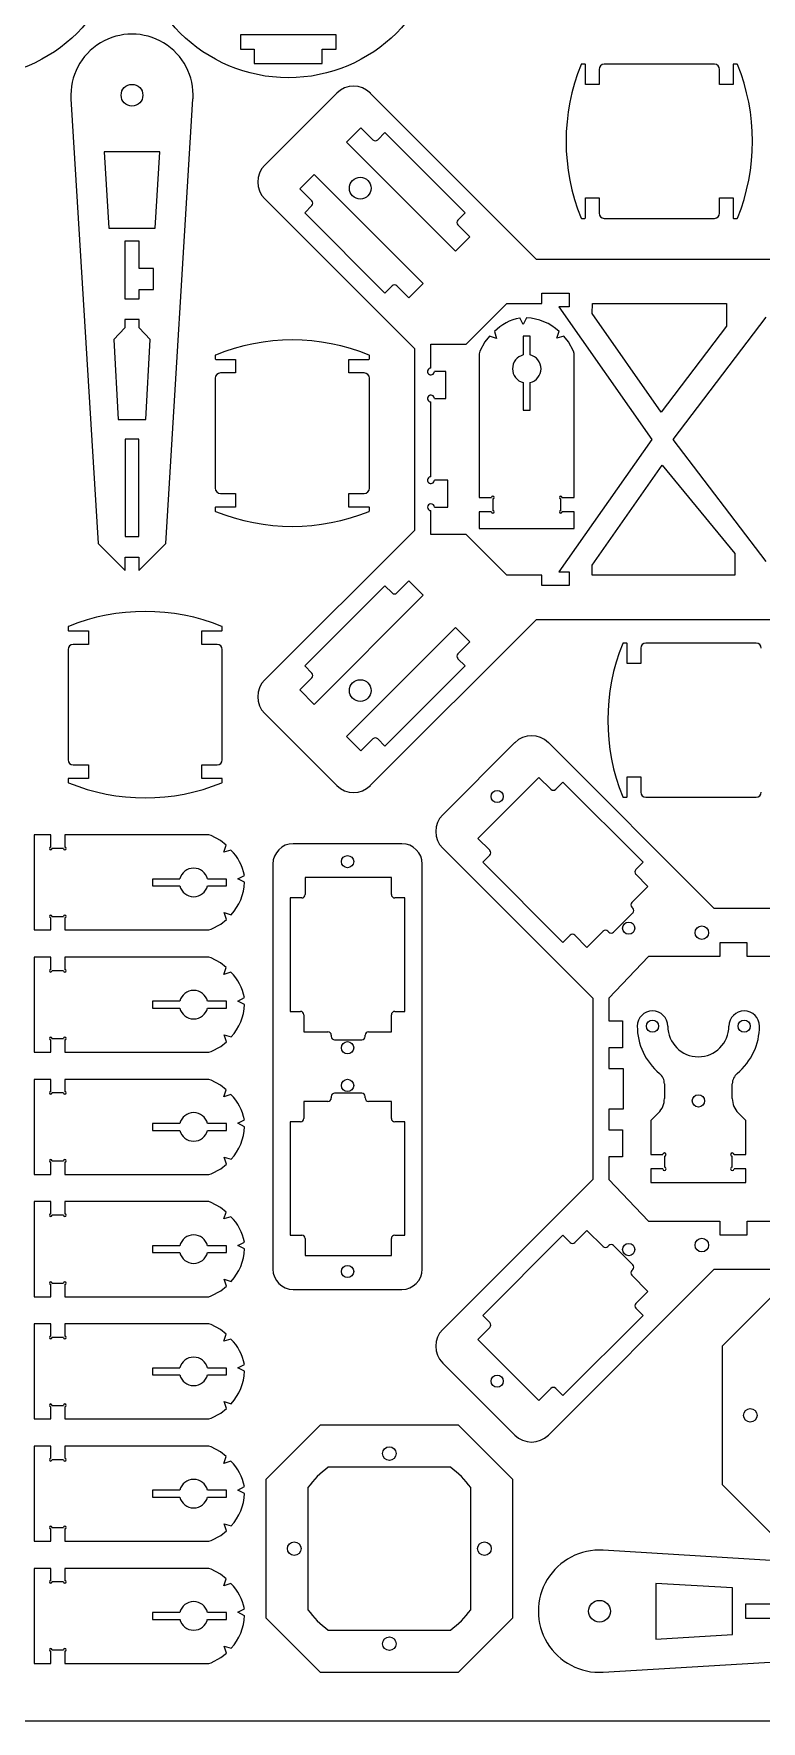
# Model space of a CAD drawing. Header units: millimetres. Extents: x 1579 to 2079, y 30 to 430.
# Drawn here: x 1811.5 to 1918.6, y 30.3 to 278.8 of the extents above; entities that cross this region are included whole.
import ezdxf

# ---------------------------------------------------------------- set-up
doc = ezdxf.new("R2010")
doc.units = ezdxf.units.MM
doc.layers.get('0').update_dxf_attribs({"lineweight": 18})

msp = doc.modelspace()

# ---------------------------------------------------------------- linework, layer by layer
at = {"color": 7, "linetype": 'Continuous', "lineweight": 25}
for p, q in [((1856.05, 278.64), (1841.95, 278.64)), ((1841.95, 278.64), (1841.95, 276.54)), ((1856.05, 276.54), (1856.05, 278.64)), ((1841.95, 276.54), (1844, 276.54)), ((1844, 276.54), (1844, 274.44)), ((1854, 274.44), (1854, 276.54)), ((1854, 276.54), (1856.05, 276.54)), ((1844, 274.44), (1854, 274.44)), ((1892.68, 274.32), (1892.18, 274.32)), ((1892.75, 271.32), (1892.75, 274.25)), ((1894.75, 273.56), (1894.75, 271.32)), ((1911.74, 274.32), (1895.51, 274.32)), ((1912.5, 271.32), (1912.5, 273.56)), ((1914.5, 274.25), (1914.5, 271.32)), ((1915.07, 274.32), (1914.57, 274.32)), ((1894.75, 271.32), (1892.75, 271.32)), ((1914.5, 271.32), (1912.5, 271.32)), ((1817, 269.2), (1820.99, 203.75)), ((1830.99, 203.75), (1834.97, 269.2)), ((1845.53, 259.45), (1856.13, 270.05)), ((1861.08, 270.05), (1885.51, 245.63)), ((1857.57, 262.83), (1859.69, 264.95)), ((1859.69, 264.95), (1861.46, 263.18)), ((1862.17, 263.18), (1863.23, 264.24)), ((1863.23, 264.24), (1875.03, 252.43)), ((1830.09, 261.43), (1821.89, 261.43)), ((1821.89, 261.43), (1822.57, 250.17)), ((1829.41, 250.17), (1830.09, 261.43)), ((1873.62, 246.77), (1857.57, 262.83)), ((1850.71, 255.97), (1852.83, 258.09)), ((1852.48, 254.2), (1850.71, 255.97)), ((1852.83, 258.09), (1868.88, 242.04)), ((1867.61, 232.42), (1845.53, 254.5)), ((1851.42, 252.43), (1852.48, 253.49)), ((1892.75, 254.62), (1894.75, 254.62)), ((1892.75, 251.69), (1892.75, 254.62)), ((1894.75, 254.62), (1894.75, 252.38)), ((1912.5, 254.62), (1914.5, 254.62)), ((1912.5, 252.38), (1912.5, 254.62)), ((1914.5, 254.62), (1914.5, 251.69)), ((1863.23, 240.62), (1851.42, 252.43)), ((1875.03, 252.43), (1873.97, 251.37)), ((1892.18, 251.62), (1892.68, 251.62)), ((1895.51, 251.62), (1911.74, 251.62)), ((1914.57, 251.62), (1915.07, 251.62)), ((1822.57, 250.17), (1829.41, 250.17)), ((1875.74, 248.9), (1873.62, 246.77)), ((1873.97, 250.66), (1875.74, 248.9)), ((1827.04, 248.25), (1824.94, 248.25)), ((1824.94, 248.25), (1824.94, 239.75)), ((1827.04, 244.25), (1827.04, 248.25)), ((1829.14, 244.25), (1827.04, 244.25)), ((1829.14, 241.15), (1829.14, 244.25)), ((1885.51, 245.63), (1924.8, 245.63)), ((1827.04, 239.75), (1827.04, 241.15)), ((1827.04, 241.15), (1829.14, 241.15)), ((1864.29, 241.68), (1863.23, 240.62)), ((1866.76, 239.92), (1864.99, 241.68)), ((1868.88, 242.04), (1866.76, 239.92)), ((1824.94, 239.75), (1827.04, 239.75)), ((1875.19, 233.09), (1881.18, 239.08)), ((1881.18, 239.08), (1886.35, 239.08)), ((1886.35, 240.58), (1890.35, 240.58)), ((1886.35, 239.08), (1886.35, 240.58)), ((1888.85, 238.58), (1902.52, 219.08)), ((1890.35, 238.58), (1888.85, 238.58)), ((1890.35, 240.58), (1890.35, 238.58)), ((1893.73, 237.61), (1893.79, 239.08)), ((1893.79, 239.08), (1913.53, 239.08)), ((1913.53, 239.08), (1913.53, 235.76)), ((1827.04, 236.75), (1824.94, 236.75)), ((1824.94, 236.75), (1824.94, 235.49)), ((1827.04, 235.49), (1827.04, 236.75)), ((1883.58, 236), (1883.07, 236.95)), ((1884.08, 236.96), (1883.58, 236)), ((1903.91, 223.09), (1893.73, 237.61)), ((1905.68, 219.08), (1919.35, 237.08)), ((1824.94, 235.49), (1823.32, 233.76)), ((1823.32, 233.76), (1823.94, 222)), ((1828.66, 233.76), (1827.04, 235.49)), ((1828.04, 222), (1828.66, 233.76)), ((1878.63, 234.26), (1877.95, 233.43)), ((1879.66, 233.94), (1878.63, 234.26)), ((1879.34, 234.97), (1879.66, 233.94)), ((1884.61, 234.28), (1883.6, 234.28)), ((1883.6, 234.28), (1883.6, 231.51)), ((1884.61, 231.51), (1884.61, 234.28)), ((1888.55, 233.96), (1888.86, 234.99)), ((1889.57, 234.28), (1888.55, 233.96)), ((1890.25, 233.46), (1889.57, 234.28)), ((1913.53, 235.76), (1903.91, 223.09)), ((1838.24, 231.43), (1838.24, 230.93)), ((1860.94, 230.93), (1860.94, 231.43)), ((1867.61, 205.73), (1867.61, 232.42)), ((1870.01, 229.58), (1870.01, 233.09)), ((1870.01, 233.09), (1875.19, 233.09)), ((1877.22, 232.04), (1877.11, 231.68)), ((1877.11, 231.68), (1877.11, 210.52)), ((1877.95, 233.43), (1877.22, 232.04)), ((1891, 232.07), (1890.25, 233.46)), ((1891.11, 231.71), (1891, 232.07)), ((1891.11, 210.52), (1891.11, 231.71)), ((1838.31, 230.86), (1841.24, 230.86)), ((1841.24, 228.86), (1839, 228.86)), ((1841.24, 230.86), (1841.24, 228.86)), ((1857.94, 230.86), (1860.87, 230.86)), ((1857.94, 228.86), (1857.94, 230.86)), ((1860.19, 228.86), (1857.94, 228.86)), ((1872.21, 229.08), (1870.51, 229.08)), ((1872.21, 225.08), (1872.21, 229.08)), ((1838.24, 228.1), (1838.24, 211.87)), ((1860.94, 211.87), (1860.94, 228.1)), ((1883.6, 227.43), (1883.6, 223.4)), ((1884.61, 223.4), (1884.61, 227.43)), ((1870.01, 213.58), (1870.01, 224.58)), ((1870.51, 225.08), (1872.21, 225.08)), ((1823.94, 222), (1828.04, 222)), ((1883.6, 223.4), (1884.61, 223.4)), ((1824.99, 219.13), (1824.99, 204.75)), ((1826.99, 219.13), (1824.99, 219.13)), ((1826.99, 204.75), (1826.99, 219.13)), ((1902.52, 219.08), (1888.85, 199.58)), ((1919.35, 201.08), (1905.68, 219.08)), ((1893.73, 200.54), (1904.06, 215.27)), ((1904.06, 215.27), (1914.73, 202.27)), ((1872.48, 213.08), (1870.51, 213.08)), ((1872.48, 209.08), (1872.48, 213.08)), ((1838.24, 209.04), (1838.24, 208.54)), ((1841.24, 209.11), (1838.31, 209.11)), ((1839, 211.11), (1841.24, 211.11)), ((1841.24, 211.11), (1841.24, 209.11)), ((1857.94, 211.11), (1860.19, 211.11)), ((1857.94, 209.11), (1857.94, 211.11)), ((1860.87, 209.11), (1857.94, 209.11)), ((1860.94, 208.54), (1860.94, 209.04)), ((1870.51, 209.08), (1872.48, 209.08)), ((1877.11, 210.52), (1878.91, 210.52)), ((1879.11, 210.32), (1879.11, 208.62)), ((1889.11, 208.62), (1889.11, 210.32)), ((1889.31, 210.52), (1891.11, 210.52)), ((1870.01, 205.06), (1870.01, 208.58)), ((1877.11, 208.42), (1877.11, 205.97)), ((1878.91, 208.42), (1877.11, 208.42)), ((1891.11, 208.42), (1889.31, 208.42)), ((1891.11, 205.97), (1891.11, 208.42)), ((1824.99, 204.75), (1826.99, 204.75)), ((1845.53, 183.66), (1867.61, 205.73)), ((1875.19, 205.06), (1870.01, 205.06)), ((1881.18, 199.08), (1875.19, 205.06)), ((1877.11, 205.97), (1891.11, 205.97)), ((1820.99, 203.75), (1824.99, 199.75)), ((1824.99, 199.75), (1824.99, 201.75)), ((1824.99, 201.75), (1826.99, 201.75)), ((1826.99, 199.75), (1830.99, 203.75)), ((1826.99, 201.75), (1826.99, 199.75)), ((1914.73, 202.27), (1914.76, 199.07)), ((1886.35, 199.08), (1881.18, 199.08)), ((1886.35, 197.58), (1886.35, 199.08)), ((1888.85, 199.58), (1890.35, 199.58)), ((1890.35, 199.58), (1890.35, 197.58)), ((1893.73, 199.07), (1893.73, 200.54)), ((1914.76, 199.07), (1893.73, 199.07)), ((1851.42, 185.72), (1863.23, 197.53)), ((1863.23, 197.53), (1864.29, 196.47)), ((1864.99, 196.47), (1866.76, 198.24)), ((1866.76, 198.24), (1868.88, 196.12)), ((1890.35, 197.58), (1886.35, 197.58)), ((1868.88, 196.12), (1852.83, 180.06)), ((1816.58, 191.46), (1816.58, 190.96)), ((1839.28, 190.96), (1839.28, 191.46)), ((1857.57, 175.33), (1873.62, 191.38)), ((1885.51, 192.52), (1861.08, 168.1)), ((1873.62, 191.38), (1875.74, 189.26)), ((1924.8, 192.52), (1885.51, 192.52)), ((1816.65, 190.89), (1819.58, 190.89)), ((1819.58, 188.89), (1817.34, 188.89)), ((1819.58, 190.89), (1819.58, 188.89)), ((1836.28, 190.89), (1839.21, 190.89)), ((1836.28, 188.89), (1836.28, 190.89)), ((1838.52, 188.89), (1836.28, 188.89)), ((1875.74, 189.26), (1873.97, 187.49)), ((1898.82, 189.08), (1898.32, 189.08)), ((1898.89, 186.08), (1898.89, 189.01)), ((1917.88, 189.08), (1901.65, 189.08)), ((1816.58, 188.13), (1816.58, 171.9)), ((1839.28, 171.9), (1839.28, 188.13)), ((1873.97, 186.78), (1875.03, 185.72)), ((1900.89, 188.32), (1900.89, 186.08)), ((1850.71, 182.19), (1852.48, 183.95)), ((1852.48, 184.66), (1851.42, 185.72)), ((1875.03, 185.72), (1863.23, 173.91)), ((1900.89, 186.08), (1898.89, 186.08)), ((1852.83, 180.06), (1850.71, 182.19)), ((1856.13, 168.1), (1845.53, 178.71)), ((1859.69, 173.21), (1857.57, 175.33)), ((1861.46, 174.97), (1859.69, 173.21)), ((1863.23, 173.91), (1862.17, 174.97)), ((1882.35, 174.42), (1871.74, 163.81)), ((1911.72, 150), (1887.3, 174.42)), ((1816.58, 169.07), (1816.58, 168.57)), ((1819.58, 169.14), (1816.65, 169.14)), ((1817.34, 171.14), (1819.58, 171.14)), ((1819.58, 171.14), (1819.58, 169.14)), ((1836.28, 171.14), (1838.52, 171.14)), ((1836.28, 169.14), (1836.28, 171.14)), ((1839.21, 169.14), (1836.28, 169.14)), ((1839.28, 168.57), (1839.28, 169.07)), ((1885.9, 169.31), (1876.92, 160.33)), ((1887.67, 167.55), (1885.9, 169.31)), ((1898.89, 169.38), (1900.89, 169.38)), ((1898.89, 166.45), (1898.89, 169.38)), ((1900.89, 169.38), (1900.89, 167.14)), ((1889.44, 168.61), (1888.38, 167.55)), ((1901.25, 156.8), (1889.44, 168.61)), ((1898.32, 166.38), (1898.82, 166.38)), ((1901.65, 166.38), (1917.88, 166.38)), ((1811.57, 160.84), (1811.57, 146.84)), ((1814.02, 160.84), (1811.57, 160.84)), ((1814.02, 159.04), (1814.02, 160.84)), ((1816.12, 160.84), (1816.12, 159.04)), ((1837.28, 160.84), (1816.12, 160.84)), ((1837.64, 160.73), (1837.28, 160.84)), ((1839.02, 159.99), (1837.64, 160.73)), ((1839.85, 159.31), (1839.02, 159.99)), ((1839.53, 158.28), (1839.85, 159.31)), ((1865.73, 159.54), (1849.73, 159.54)), ((1876.92, 160.33), (1878.69, 158.57)), ((1815.92, 158.84), (1814.22, 158.84)), ((1840.56, 158.61), (1839.53, 158.28)), ((1846.73, 156.54), (1846.73, 96.91)), ((1868.73, 96.91), (1868.73, 156.54)), ((1871.74, 158.86), (1893.82, 136.79)), ((1878.69, 157.86), (1877.63, 156.8)), ((1877.63, 156.8), (1889.44, 144.99)), ((1900.18, 155.74), (1901.25, 156.8)), ((1829, 154.34), (1829, 153.33)), ((1833.03, 154.34), (1829, 154.34)), ((1839.88, 154.34), (1837.1, 154.34)), ((1839.88, 153.33), (1839.88, 154.34)), ((1841.59, 154.37), (1842.55, 154.87)), ((1842.55, 153.87), (1841.59, 154.37)), ((1864.18, 154.55), (1851.48, 154.55)), ((1851.48, 154.55), (1851.48, 152.05)), ((1864.18, 152.05), (1864.18, 154.55)), ((1901.95, 153.26), (1900.18, 155.03)), ((1829, 153.33), (1833.03, 153.33)), ((1837.1, 153.33), (1839.88, 153.33)), ((1899.58, 150.89), (1901.95, 153.26)), ((1839.55, 149.4), (1840.58, 149.08)), ((1839.88, 148.37), (1839.55, 149.4)), ((1850.98, 151.55), (1849.28, 151.55)), ((1849.28, 151.55), (1849.28, 134.85)), ((1866.18, 151.55), (1864.68, 151.55)), ((1866.18, 134.85), (1866.18, 151.55)), ((1896.9, 146.51), (1899.72, 149.34)), ((1899.72, 150.05), (1899.58, 150.19)), ((1951.01, 150), (1911.72, 150)), ((1811.57, 146.84), (1814.02, 146.84)), ((1814.02, 146.84), (1814.02, 148.64)), ((1814.22, 148.84), (1815.92, 148.84)), ((1816.12, 148.64), (1816.12, 146.84)), ((1816.12, 146.84), (1837.31, 146.84)), ((1837.31, 146.84), (1837.67, 146.95)), ((1837.67, 146.95), (1839.05, 147.69)), ((1839.05, 147.69), (1839.88, 148.37)), ((1892.97, 144.28), (1895.34, 146.65)), ((1896.05, 146.65), (1896.19, 146.51)), ((1889.44, 144.99), (1890.5, 146.05)), ((1891.2, 146.05), (1892.97, 144.28)), ((1916.56, 144.94), (1912.56, 144.94)), ((1912.56, 144.94), (1912.56, 142.94)), ((1916.56, 142.94), (1916.56, 144.94)), ((1811.57, 142.84), (1811.57, 128.84)), ((1814.02, 142.84), (1811.57, 142.84)), ((1814.02, 141.04), (1814.02, 142.84)), ((1816.12, 142.84), (1816.12, 141.04)), ((1837.28, 142.84), (1816.12, 142.84)), ((1837.64, 142.73), (1837.28, 142.84)), ((1839.02, 141.99), (1837.64, 142.73)), ((1839.85, 141.31), (1839.02, 141.99)), ((1902.04, 142.94), (1896.22, 136.79)), ((1912.56, 142.94), (1902.04, 142.94)), ((1929.69, 142.94), (1916.56, 142.94)), ((1815.92, 140.84), (1814.22, 140.84)), ((1839.53, 140.28), (1839.85, 141.31)), ((1840.56, 140.61), (1839.53, 140.28)), ((1841.59, 136.37), (1842.55, 136.87)), ((1893.82, 136.79), (1893.82, 110.1)), ((1896.22, 136.79), (1896.22, 133.46)), ((1829, 136.34), (1829, 135.33)), ((1833.03, 136.34), (1829, 136.34)), ((1829, 135.33), (1833.03, 135.33)), ((1839.88, 136.34), (1837.1, 136.34)), ((1837.1, 135.33), (1839.88, 135.33)), ((1839.88, 135.33), (1839.88, 136.34)), ((1842.55, 135.87), (1841.59, 136.37)), ((1849.28, 134.85), (1850.78, 134.85)), ((1851.28, 134.35), (1851.28, 131.85)), ((1864.18, 131.85), (1864.18, 134.35)), ((1864.68, 134.85), (1866.18, 134.85)), ((1851.28, 131.85), (1854.83, 131.85)), ((1860.83, 131.85), (1864.18, 131.85)), ((1896.22, 133.46), (1898.22, 133.46)), ((1898.22, 133.46), (1898.22, 129.46)), ((1814.02, 128.84), (1814.02, 130.64)), ((1814.22, 130.84), (1815.92, 130.84)), ((1816.12, 130.64), (1816.12, 128.84)), ((1837.67, 128.95), (1839.05, 129.69)), ((1839.05, 129.69), (1839.88, 130.37)), ((1839.55, 131.4), (1840.58, 131.08)), ((1839.88, 130.37), (1839.55, 131.4)), ((1855.33, 131.35), (1855.33, 131.15)), ((1855.83, 130.65), (1859.83, 130.65)), ((1860.33, 131.15), (1860.33, 131.35)), ((1898.22, 129.46), (1896.22, 129.46)), ((1896.22, 129.46), (1896.22, 126.46)), ((1811.57, 128.84), (1814.02, 128.84)), ((1816.12, 128.84), (1837.31, 128.84)), ((1837.31, 128.84), (1837.67, 128.95)), ((1811.57, 124.84), (1811.57, 110.84)), ((1814.02, 124.84), (1811.57, 124.84)), ((1814.02, 123.04), (1814.02, 124.84)), ((1816.12, 124.84), (1816.12, 123.04)), ((1837.28, 124.84), (1816.12, 124.84)), ((1837.64, 124.73), (1837.28, 124.84)), ((1839.02, 123.99), (1837.64, 124.73)), ((1896.22, 126.46), (1898.29, 126.46)), ((1898.29, 126.46), (1898.29, 120.43)), ((1815.92, 122.84), (1814.22, 122.84)), ((1839.85, 123.31), (1839.02, 123.99)), ((1839.53, 122.28), (1839.85, 123.31)), ((1840.56, 122.61), (1839.53, 122.28)), ((1855.33, 122.3), (1855.33, 122.1)), ((1859.83, 122.8), (1855.83, 122.8)), ((1860.33, 122.1), (1860.33, 122.3)), ((1904.38, 124.18), (1904.38, 122.01)), ((1914.38, 122.01), (1914.38, 124.18)), ((1854.83, 121.6), (1851.28, 121.6)), ((1851.28, 121.6), (1851.28, 119.1)), ((1864.18, 121.6), (1860.83, 121.6)), ((1864.18, 119.1), (1864.18, 121.6)), ((1898.29, 120.43), (1896.22, 120.43)), ((1896.22, 120.43), (1896.22, 117.43)), ((1903.5, 119.89), (1902.38, 118.77)), ((1916.38, 118.77), (1915.26, 119.89)), ((1829, 118.34), (1829, 117.33)), ((1833.03, 118.34), (1829, 118.34)), ((1829, 117.33), (1833.03, 117.33)), ((1839.88, 118.34), (1837.1, 118.34)), ((1837.1, 117.33), (1839.88, 117.33)), ((1839.88, 117.33), (1839.88, 118.34)), ((1841.59, 118.37), (1842.55, 118.87)), ((1842.55, 117.87), (1841.59, 118.37)), ((1850.78, 118.6), (1849.28, 118.6)), ((1849.28, 118.6), (1849.28, 101.9)), ((1866.18, 118.6), (1864.68, 118.6)), ((1866.18, 101.9), (1866.18, 118.6)), ((1896.22, 117.43), (1898.22, 117.43)), ((1898.22, 117.43), (1898.22, 113.43)), ((1902.38, 118.77), (1902.38, 113.77)), ((1916.38, 113.77), (1916.38, 118.77)), ((1814.02, 110.84), (1814.02, 112.64)), ((1814.22, 112.84), (1815.92, 112.84)), ((1816.12, 112.64), (1816.12, 110.84)), ((1839.05, 111.69), (1839.88, 112.37)), ((1839.55, 113.4), (1840.58, 113.08)), ((1839.88, 112.37), (1839.55, 113.4)), ((1896.22, 113.43), (1896.22, 110.1)), ((1898.22, 113.43), (1896.22, 113.43)), ((1902.38, 113.77), (1904.13, 113.77)), ((1904.38, 113.52), (1904.38, 111.92)), ((1914.38, 111.92), (1914.38, 113.52)), ((1914.63, 113.77), (1916.38, 113.77)), ((1811.57, 110.84), (1814.02, 110.84)), ((1816.12, 110.84), (1837.31, 110.84)), ((1837.31, 110.84), (1837.67, 110.95)), ((1837.67, 110.95), (1839.05, 111.69)), ((1893.82, 110.1), (1871.74, 88.02)), ((1896.22, 110.1), (1902.04, 103.94)), ((1902.38, 111.67), (1902.38, 109.67)), ((1904.13, 111.67), (1902.38, 111.67)), ((1902.38, 109.67), (1916.38, 109.67)), ((1916.38, 111.67), (1914.63, 111.67)), ((1916.38, 109.67), (1916.38, 111.67)), ((1811.57, 106.84), (1811.57, 92.84)), ((1814.02, 106.84), (1811.57, 106.84)), ((1814.02, 105.04), (1814.02, 106.84)), ((1815.92, 104.84), (1814.22, 104.84)), ((1816.12, 106.84), (1816.12, 105.04)), ((1837.28, 106.84), (1816.12, 106.84)), ((1837.64, 106.73), (1837.28, 106.84)), ((1839.02, 105.99), (1837.64, 106.73)), ((1839.85, 105.31), (1839.02, 105.99)), ((1839.53, 104.28), (1839.85, 105.31)), ((1840.56, 104.61), (1839.53, 104.28)), ((1849.28, 101.9), (1850.98, 101.9)), ((1864.68, 101.9), (1866.18, 101.9)), ((1889.44, 101.9), (1877.63, 90.09)), ((1890.5, 100.84), (1889.44, 101.9)), ((1892.97, 102.6), (1891.2, 100.84)), ((1895.34, 100.23), (1892.97, 102.6)), ((1902.04, 103.94), (1912.56, 103.94)), ((1912.56, 103.94), (1912.56, 101.94)), ((1912.56, 101.94), (1916.56, 101.94)), ((1916.56, 101.94), (1916.56, 103.94)), ((1916.56, 103.94), (1929.69, 103.94)), ((1829, 100.34), (1829, 99.33)), ((1833.03, 100.34), (1829, 100.34)), ((1839.88, 100.34), (1837.1, 100.34)), ((1839.88, 99.33), (1839.88, 100.34)), ((1841.59, 100.37), (1842.55, 100.87)), ((1842.55, 99.87), (1841.59, 100.37)), ((1851.48, 101.4), (1851.48, 98.9)), ((1864.18, 98.9), (1864.18, 101.4)), ((1896.19, 100.38), (1896.05, 100.23)), ((1899.72, 97.55), (1896.9, 100.38)), ((1829, 99.33), (1833.03, 99.33)), ((1837.1, 99.33), (1839.88, 99.33)), ((1851.48, 98.9), (1864.18, 98.9)), ((1814.02, 92.84), (1814.02, 94.64)), ((1814.22, 94.84), (1815.92, 94.84)), ((1816.12, 94.64), (1816.12, 92.84)), ((1839.55, 95.4), (1840.58, 95.08)), ((1839.88, 94.37), (1839.55, 95.4)), ((1887.3, 72.47), (1911.72, 96.89)), ((1899.58, 96.7), (1899.72, 96.84)), ((1901.95, 93.62), (1899.58, 95.99)), ((1911.72, 96.89), (1951.01, 96.89)), ((1811.57, 92.84), (1814.02, 92.84)), ((1816.12, 92.84), (1837.31, 92.84)), ((1837.31, 92.84), (1837.67, 92.95)), ((1837.67, 92.95), (1839.05, 93.69)), ((1839.05, 93.69), (1839.88, 94.37)), ((1849.73, 93.91), (1865.73, 93.91)), ((1900.18, 91.86), (1901.95, 93.62)), ((1920.86, 93.54), (1912.86, 85.54)), ((1877.63, 90.09), (1878.69, 89.03)), ((1889.44, 78.28), (1901.25, 90.09)), ((1901.25, 90.09), (1900.18, 91.15)), ((1811.57, 88.84), (1811.57, 74.84)), ((1814.02, 88.84), (1811.57, 88.84)), ((1814.02, 87.04), (1814.02, 88.84)), ((1816.12, 88.84), (1816.12, 87.04)), ((1837.28, 88.84), (1816.12, 88.84)), ((1837.64, 88.73), (1837.28, 88.84)), ((1839.02, 87.99), (1837.64, 88.73)), ((1839.85, 87.31), (1839.02, 87.99)), ((1839.53, 86.28), (1839.85, 87.31)), ((1878.69, 88.32), (1876.92, 86.55)), ((1815.92, 86.84), (1814.22, 86.84)), ((1840.56, 86.61), (1839.53, 86.28)), ((1876.92, 86.55), (1885.9, 77.57)), ((1912.86, 85.54), (1912.86, 65.19)), ((1829, 82.34), (1829, 81.33)), ((1833.03, 82.34), (1829, 82.34)), ((1839.88, 82.34), (1837.1, 82.34)), ((1839.88, 81.33), (1839.88, 82.34)), ((1841.59, 82.37), (1842.55, 82.87)), ((1842.55, 81.87), (1841.59, 82.37)), ((1871.74, 83.07), (1882.35, 72.47)), ((1829, 81.33), (1833.03, 81.33)), ((1837.1, 81.33), (1839.88, 81.33)), ((1839.55, 77.4), (1840.58, 77.08)), ((1839.88, 76.37), (1839.55, 77.4)), ((1885.9, 77.57), (1887.67, 79.34)), ((1888.38, 79.34), (1889.44, 78.28)), ((1811.57, 74.84), (1814.02, 74.84)), ((1814.02, 74.84), (1814.02, 76.64)), ((1814.22, 76.84), (1815.92, 76.84)), ((1816.12, 76.64), (1816.12, 74.84)), ((1816.12, 74.84), (1837.31, 74.84)), ((1837.31, 74.84), (1837.67, 74.95)), ((1837.67, 74.95), (1839.05, 75.69)), ((1839.05, 75.69), (1839.88, 76.37)), ((1853.7, 73.91), (1845.7, 65.91)), ((1874.05, 73.91), (1853.7, 73.91)), ((1882.05, 65.91), (1874.05, 73.91)), ((1811.57, 70.84), (1811.57, 56.84)), ((1814.02, 70.84), (1811.57, 70.84)), ((1814.02, 69.04), (1814.02, 70.84)), ((1816.12, 70.84), (1816.12, 69.04)), ((1837.28, 70.84), (1816.12, 70.84)), ((1837.64, 70.73), (1837.28, 70.84)), ((1839.02, 69.99), (1837.64, 70.73)), ((1839.85, 69.31), (1839.02, 69.99)), ((1815.92, 68.84), (1814.22, 68.84)), ((1839.53, 68.28), (1839.85, 69.31)), ((1840.56, 68.61), (1839.53, 68.28)), ((1872.88, 67.74), (1854.88, 67.74)), ((1841.59, 64.37), (1842.55, 64.87)), ((1845.7, 65.91), (1845.7, 45.56)), ((1851.88, 64.74), (1851.88, 46.74)), ((1875.88, 46.74), (1875.88, 64.74)), ((1882.05, 45.56), (1882.05, 65.91)), ((1912.86, 65.19), (1920.86, 57.19)), ((1829, 64.34), (1829, 63.33)), ((1833.03, 64.34), (1829, 64.34)), ((1829, 63.33), (1833.03, 63.33)), ((1839.88, 64.34), (1837.1, 64.34)), ((1837.1, 63.33), (1839.88, 63.33)), ((1839.88, 63.33), (1839.88, 64.34)), ((1842.55, 63.87), (1841.59, 64.37)), ((1814.02, 56.84), (1814.02, 58.64)), ((1814.22, 58.84), (1815.92, 58.84)), ((1816.12, 58.64), (1816.12, 56.84)), ((1837.67, 56.95), (1839.05, 57.69)), ((1839.05, 57.69), (1839.88, 58.37)), ((1839.55, 59.4), (1840.58, 59.08)), ((1839.88, 58.37), (1839.55, 59.4)), ((1811.57, 56.84), (1814.02, 56.84)), ((1816.12, 56.84), (1837.31, 56.84)), ((1837.31, 56.84), (1837.67, 56.95)), ((1960.82, 51.53), (1895.36, 55.51)), ((1811.57, 52.84), (1811.57, 38.84)), ((1814.02, 52.84), (1811.57, 52.84)), ((1814.02, 51.04), (1814.02, 52.84)), ((1816.12, 52.84), (1816.12, 51.04)), ((1837.28, 52.84), (1816.12, 52.84)), ((1837.64, 52.73), (1837.28, 52.84)), ((1839.02, 51.99), (1837.64, 52.73)), ((1815.92, 50.84), (1814.22, 50.84)), ((1839.85, 51.31), (1839.02, 51.99)), ((1839.53, 50.28), (1839.85, 51.31)), ((1840.56, 50.61), (1839.53, 50.28)), ((1914.4, 49.95), (1903.13, 50.63)), ((1903.13, 50.63), (1903.13, 42.43)), ((1914.4, 43.11), (1914.4, 49.95)), ((1920.32, 47.58), (1916.32, 47.58)), ((1916.32, 47.58), (1916.32, 45.48)), ((1829, 46.34), (1829, 45.33)), ((1833.03, 46.34), (1829, 46.34)), ((1829, 45.33), (1833.03, 45.33)), ((1839.88, 46.34), (1837.1, 46.34)), ((1837.1, 45.33), (1839.88, 45.33)), ((1839.88, 45.33), (1839.88, 46.34)), ((1841.59, 46.37), (1842.55, 46.87)), ((1842.55, 45.87), (1841.59, 46.37)), ((1845.7, 45.56), (1853.7, 37.56)), ((1874.05, 37.56), (1882.05, 45.56)), ((1916.32, 45.48), (1924.82, 45.48)), ((1854.88, 43.74), (1872.88, 43.74)), ((1903.13, 42.43), (1914.4, 43.11)), ((1814.02, 38.84), (1814.02, 40.64)), ((1814.22, 40.84), (1815.92, 40.84)), ((1816.12, 40.64), (1816.12, 38.84)), ((1839.05, 39.69), (1839.88, 40.37)), ((1839.55, 41.4), (1840.58, 41.08)), ((1839.88, 40.37), (1839.55, 41.4)), ((1895.36, 37.55), (1960.82, 41.53)), ((1811.57, 38.84), (1814.02, 38.84)), ((1816.12, 38.84), (1837.31, 38.84)), ((1837.31, 38.84), (1837.67, 38.95)), ((1837.67, 38.95), (1839.05, 39.69)), ((1853.7, 37.56), (1874.05, 37.56))]:
    msp.add_line(p, q, dxfattribs=at)
msp.add_line((2078.98, 30.33), (1578.98, 30.33))
for centre, radius in [((1802, 294.82), 22.5), ((1849, 294.82), 22.5), ((1825.99, 269.75), 1.6), ((1859.6, 256.06), 1.6), ((1859.6, 182.09), 1.6), ((1879.75, 166.49), 0.9), ((1857.73, 156.9), 0.9), ((1899.12, 147.11), 0.9), ((1909.89, 146.44), 1), ((1902.63, 132.67), 0.9), ((1916.13, 132.67), 0.9), ((1857.73, 129.5), 0.9), ((1857.73, 123.95), 0.9), ((1909.38, 121.67), 0.9), ((1899.12, 99.78), 0.9), ((1909.89, 100.44), 1), ((1857.73, 96.55), 0.9), ((1879.75, 80.4), 0.9), ((1917.03, 75.37), 1), ((1863.88, 69.74), 1), ((1849.88, 55.74), 1), ((1877.88, 55.74), 1), ((1894.82, 46.53), 1.6), ((1863.88, 41.74), 1)]:
    msp.add_circle(centre, radius, dxfattribs=at)
for centre, radius, start, end in [((1825.99, 269.75), 9, 356.5174, 183.4826), ((1919.9, 262.97), 30, 157.8595, 202.1405), ((1892.18, 274.25), 0.07, 90, 157.8595), ((1892.68, 274.25), 0.07, 0, 90), ((1895.51, 273.56), 0.758, 90, 180), ((1911.74, 273.56), 0.758, 0, 90), ((1914.57, 274.25), 0.07, 90, 180), ((1915.07, 274.25), 0.07, 22.1405, 90), ((1887.35, 262.97), 30, 337.8595, 22.1405), ((1858.61, 267.58), 3.5, 45, 135), ((1861.81, 263.53), 0.5, 225, 315), ((1848, 256.97), 3.5, 135, 225), ((1852.12, 253.85), 0.5, 315, 45), ((1874.33, 251.02), 0.5, 135, 225), ((1892.18, 251.69), 0.07, 202.1405, 270), ((1892.68, 251.69), 0.07, 270, 0), ((1895.51, 252.38), 0.758, 180, 270), ((1911.74, 252.38), 0.758, 270, 0), ((1914.57, 251.69), 0.07, 180, 270), ((1915.07, 251.69), 0.07, 270, 337.8595), ((1864.64, 241.33), 0.5, 45, 135), ((1884.47, 229.82), 7.26, 101.0523, 134.9221), ((1883.89, 229.69), 7.26, 46.7723, 88.53), ((1849.59, 203.71), 30, 67.8595, 112.1405), ((1838.31, 231.43), 0.07, 112.1405, 180), ((1860.87, 231.43), 0.07, 0, 67.8595), ((1884.11, 229.47), 2.1, 103.9453, 256.0547), ((1884.11, 229.47), 2.1, 283.9453, 76.0547), ((1838.31, 230.93), 0.07, 180, 270), ((1839, 228.1), 0.758, 90, 180), ((1860.19, 228.1), 0.758, 360, 90), ((1860.87, 230.93), 0.07, 270, 0), ((1870.01, 229.08), 0.5, 90, 0.0002), ((1870.01, 225.08), 0.5, 359.9998, 270), ((1839, 211.87), 0.758, 180, 270), ((1860.19, 211.87), 0.758, 270, 0), ((1870.01, 213.08), 0.5, 90.0001, 0.0004), ((1838.31, 209.04), 0.07, 90, 180), ((1860.87, 209.04), 0.07, 0, 90), ((1870.01, 209.08), 0.5, 0, 270), ((1879.11, 210.52), 0.2, 270, 180), ((1889.11, 210.52), 0.2, 0, 270), ((1838.31, 208.54), 0.07, 180, 247.8595), ((1849.59, 236.26), 30, 247.8595, 292.1405), ((1860.87, 208.54), 0.07, 292.1405, 360), ((1879.11, 208.42), 0.2, 180, 90), ((1889.11, 208.42), 0.2, 90, 0), ((1864.64, 196.82), 0.5, 225, 315), ((1816.65, 191.46), 0.07, 112.1405, 180), ((1827.93, 163.74), 30, 67.8595, 112.1405), ((1839.21, 191.46), 0.07, 0, 67.8595), ((1816.65, 190.96), 0.07, 180, 270), ((1817.34, 188.13), 0.758, 90, 180), ((1838.52, 188.13), 0.758, 0, 90), ((1839.21, 190.96), 0.07, 270, 360), ((1926.04, 177.73), 30, 157.8595, 202.1405), ((1898.32, 189.01), 0.07, 90, 157.8595), ((1898.82, 189.01), 0.07, 0, 90), ((1901.65, 188.32), 0.758, 90, 180), ((1917.88, 188.32), 0.758, 0, 90), ((1874.33, 187.14), 0.5, 135, 225), ((1852.12, 184.31), 0.5, 315, 45), ((1848, 181.18), 3.5, 135, 225), ((1861.81, 174.62), 0.5, 45, 135), ((1884.82, 171.94), 3.5, 45, 135), ((1817.34, 171.9), 0.758, 180, 270), ((1838.52, 171.9), 0.758, 270, 0), ((1816.65, 169.07), 0.07, 90, 180), ((1839.21, 169.07), 0.07, 0, 90), ((1816.65, 168.57), 0.07, 180, 247.8595), ((1827.93, 196.3), 30, 247.8595, 292.1405), ((1839.21, 168.57), 0.07, 292.1405, 360), ((1858.61, 170.57), 3.5, 225, 315), ((1888.02, 167.9), 0.5, 225, 315), ((1901.65, 167.14), 0.758, 180, 270), ((1917.88, 167.14), 0.758, 270, 0), ((1898.32, 166.45), 0.07, 202.1405, 270), ((1898.82, 166.45), 0.07, 270, 0), ((1874.21, 161.34), 3.5, 135, 225), ((1814.02, 158.84), 0.2, 90, 0), ((1816.12, 158.84), 0.2, 180, 90), ((1849.73, 156.54), 3, 90, 180), ((1865.73, 156.54), 3, 0, 90), ((1835.42, 153.48), 7.26, 11.0523, 44.9221), ((1878.33, 158.21), 0.5, 315, 45), ((1835.07, 153.84), 2.1, 13.9453, 166.0547), ((1900.54, 155.38), 0.5, 135, 225), ((1835.07, 153.84), 2.1, 193.9453, 346.0547), ((1835.29, 154.06), 7.26, 316.7723, 358.53), ((1850.98, 152.05), 0.5, 270, 0), ((1864.68, 152.05), 0.5, 180, 270), ((1899.94, 150.54), 0.5, 135, 225), ((1899.37, 149.69), 0.5, 315, 45), ((1814.02, 148.84), 0.2, 0, 270), ((1816.12, 148.84), 0.2, 270, 180), ((1895.69, 146.3), 0.5, 45, 135), ((1890.85, 145.7), 0.5, 45, 135), ((1896.54, 146.86), 0.5, 225, 315), ((1814.02, 140.84), 0.2, 90, 0), ((1816.12, 140.84), 0.2, 180, 90), ((1835.42, 135.48), 7.26, 11.0523, 44.9221), ((1835.07, 135.84), 2.1, 13.9453, 166.0547), ((1835.07, 135.84), 2.1, 193.9453, 346.0547), ((1835.29, 136.06), 7.26, 316.7723, 358.53), ((1850.78, 134.35), 0.5, 0, 90), ((1864.68, 134.35), 0.5, 90, 180), ((1902.63, 132.67), 2.25, 0, 180), ((1916.13, 132.67), 2.25, 0, 180), ((1854.83, 131.35), 0.5, 0, 90), ((1860.83, 131.35), 0.5, 90, 180), ((1909.38, 132.67), 9, 180, 230.4788), ((1909.38, 132.67), 4.5, 180, 0), ((1909.38, 132.67), 9, 309.5212, 0), ((1814.02, 130.84), 0.2, 0, 270), ((1816.12, 130.84), 0.2, 270, 180), ((1855.83, 131.15), 0.5, 180, 270), ((1859.83, 131.15), 0.5, 270, 360), ((1902.38, 124.18), 2, 360, 50.4788), ((1916.38, 124.18), 2, 129.5212, 180), ((1814.02, 122.84), 0.2, 90, 0), ((1816.12, 122.84), 0.2, 180, 90), ((1835.42, 117.48), 7.26, 11.0523, 44.9221), ((1854.83, 122.1), 0.5, 270, 0), ((1855.83, 122.3), 0.5, 90, 180), ((1859.83, 122.3), 0.5, 360, 90), ((1860.83, 122.1), 0.5, 180, 270), ((1901.38, 122.01), 3, 315, 360), ((1917.38, 122.01), 3, 180, 225), ((1835.07, 117.84), 2.1, 13.9453, 166.0547), ((1835.07, 117.84), 2.1, 193.9453, 346.0547), ((1835.29, 118.06), 7.26, 316.7723, 358.53), ((1850.78, 119.1), 0.5, 270, 360), ((1864.68, 119.1), 0.5, 180, 270), ((1814.02, 112.84), 0.2, 0, 270), ((1816.12, 112.84), 0.2, 270, 180), ((1904.38, 113.77), 0.25, 270, 180), ((1904.38, 111.67), 0.25, 180, 90), ((1914.38, 113.77), 0.25, 0, 270), ((1914.38, 111.67), 0.25, 90, 0), ((1814.02, 104.84), 0.2, 90, 0), ((1816.12, 104.84), 0.2, 180, 90), ((1835.42, 99.48), 7.26, 11.0523, 44.9221), ((1835.07, 99.84), 2.1, 13.9453, 166.0547), ((1850.98, 101.4), 0.5, 0, 90), ((1864.68, 101.4), 0.5, 90, 180), ((1835.29, 100.06), 7.26, 316.7723, 358.53), ((1890.85, 101.19), 0.5, 225, 315), ((1895.69, 100.59), 0.5, 225, 315), ((1896.54, 100.02), 0.5, 45, 135), ((1835.07, 99.84), 2.1, 193.9453, 346.0547), ((1849.73, 96.91), 3, 180, 270), ((1865.73, 96.91), 3, 270, 0), ((1899.37, 97.19), 0.5, 315, 45), ((1814.02, 94.84), 0.2, 0, 270), ((1816.12, 94.84), 0.2, 270, 180), ((1899.94, 96.35), 0.5, 135, 225), ((1900.54, 91.5), 0.5, 135, 225), ((1814.02, 86.84), 0.2, 90, 0), ((1816.12, 86.84), 0.2, 180, 90), ((1874.21, 85.55), 3.5, 135, 225), ((1878.33, 88.67), 0.5, 315, 45), ((1835.42, 81.48), 7.26, 11.0523, 44.9221), ((1835.07, 81.84), 2.1, 13.9453, 166.0547), ((1835.07, 81.84), 2.1, 193.9453, 346.0547), ((1835.29, 82.06), 7.26, 316.7723, 358.53), ((1814.02, 76.84), 0.2, 0, 270), ((1816.12, 76.84), 0.2, 270, 180), ((1888.02, 78.99), 0.5, 45, 135), ((1884.82, 74.94), 3.5, 225, 315), ((1814.02, 68.84), 0.2, 90, 360), ((1816.12, 68.84), 0.2, 180, 90), ((1835.42, 63.48), 7.26, 11.0523, 44.9221), ((1863.88, 55.74), 15, 126.8699, 143.1301), ((1863.88, 55.74), 15, 36.8699, 53.1301), ((1835.07, 63.84), 2.1, 13.9453, 166.0547), ((1835.07, 63.84), 2.1, 193.9453, 346.0547), ((1835.29, 64.06), 7.26, 316.7723, 358.53), ((1814.02, 58.84), 0.2, 0, 270), ((1816.12, 58.84), 0.2, 270, 180), ((1894.82, 46.53), 9, 86.5174, 273.4826), ((1814.02, 50.84), 0.2, 90, 360), ((1816.12, 50.84), 0.2, 180, 90), ((1835.42, 45.48), 7.26, 11.0523, 44.9221), ((1835.07, 45.84), 2.1, 13.9453, 166.0547), ((1835.07, 45.84), 2.1, 193.9453, 346.0547), ((1835.29, 46.06), 7.26, 316.7723, 358.53), ((1863.88, 55.74), 15, 216.8699, 233.1301), ((1863.88, 55.74), 15, 306.8699, 323.1301), ((1814.02, 40.84), 0.2, 0, 270), ((1816.12, 40.84), 0.2, 270, 180)]:
    msp.add_arc(centre, radius, start, end, dxfattribs=at)

doc.saveas('drawing.dxf')
